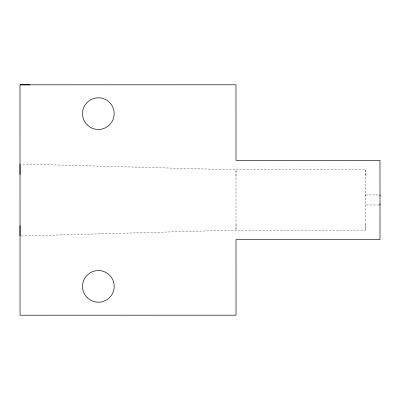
<?xml version="1.0" encoding="UTF-8"?>
<svg xmlns="http://www.w3.org/2000/svg" width="400" height="400" viewBox="0 0 400 400"><rect width="100%" height="100%" fill="white"/><g stroke="black" fill="none" stroke-linecap="round" stroke-linejoin="round"><path stroke-width="0.3" stroke-dasharray="2 1.5" d="M21.275 235.98L236.01 230.135L365.6 230.11L365.59 169.81L236 169.83L21.265 164.055M365.595 194.945L378.795 194.94M378.795 204.975L365.595 204.975L365.595 203.845M365.59 169.81L365.59 175.885M365.595 194.99L365.595 196.075M365.6 224.035L365.6 230.11M236 175.905L236 169.83L236.01 230.135L236.01 224.055"/><path stroke-width="0.6" d="M20 84.825L235.985 84.795L235.995 160.395L379.985 160.35L380 239.565L236.01 239.565L236.025 315.175L20.04 315.205L20 84.825L29.93 84.82M379.995 194.99L379.995 196.07M379.995 203.845L379.995 204.975M20.015 164.02L20.015 174.56M20.025 225.47L20.025 236.015M87.15 124.815A15.84 15.84 0 0 0 113.65 117.71A15.84 15.84 0 0 0 94.245 98.315A15.84 15.84 0 0 0 87.15 124.815M87.175 297.595A15.84 15.84 0 0 0 113.67 290.49A15.84 15.84 0 0 0 94.27 271.095A15.84 15.84 0 0 0 87.175 297.595"/></g></svg>
